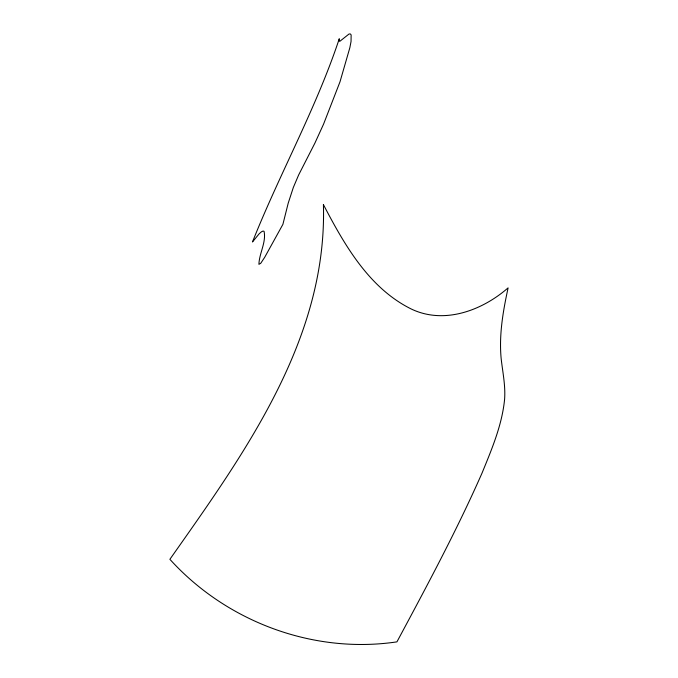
<?xml version="1.0" encoding="UTF-8"?>
<svg xmlns="http://www.w3.org/2000/svg" width="678" height="678" viewBox="0 0 678 678"><rect width="100%" height="100%" fill="white"/><g stroke="black" fill="none" stroke-linecap="round" stroke-linejoin="round"><path stroke-width="1.02" d="M323.414 204.603C327.389 339.602 243.927 453.989 169.89 559.308C226.435 621.768 313.329 654.295 396.935 641.863C426.708 586.334 456.616 530.772 482.033 473.075C491.753 449.285 502.067 425.114 504.601 399.274C505.61 385.477 502.618 371.908 501.127 358.272C498.94 334.585 503.101 310.931 508.11 287.862C482.211 310.49 444.098 324.83 411.139 308.948C368.942 288.006 344.399 244.792 323.414 204.603M339.212 38.926L339.161 40.816L339.746 41.383L349.001 34.036L350.28 33.9L351.136 34.892L351.043 41.502L349.84 47.74L339.992 81.835L323.576 124.108L314.906 143.1L298.634 174.975L293.345 187.433L288.218 203.146L282.896 224.367L264.666 257.36L260.75 263.276L258.911 264.335C259.233 253.267 266.369 242.368 264.073 231.317L263.013 231.054L261.394 231.842L259.14 233.825L252.479 241.961C279.667 173.551 315.948 108.895 339.212 38.926"/></g></svg>
